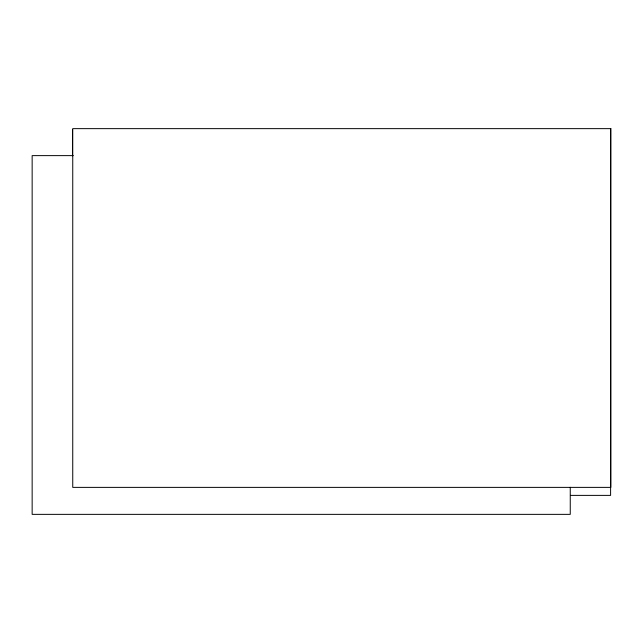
<?xml version="1.0" encoding="UTF-8"?>
<svg xmlns="http://www.w3.org/2000/svg" width="643" height="643" viewBox="0 0 643 643"><rect width="100%" height="100%" fill="white"/><g stroke="black" fill="none" stroke-linecap="round" stroke-linejoin="round"><path stroke-width="0.96" d="M73.31 155.622L32.15 155.622L32.15 514.36L570.253 514.36L570.253 487.306M570.445 495.383L610.601 495.383L610.601 129.404M72.498 129.404L72.498 155.686M610.85 128.64L72.747 128.64L72.747 487.378L610.85 487.378L610.85 128.64"/></g></svg>
